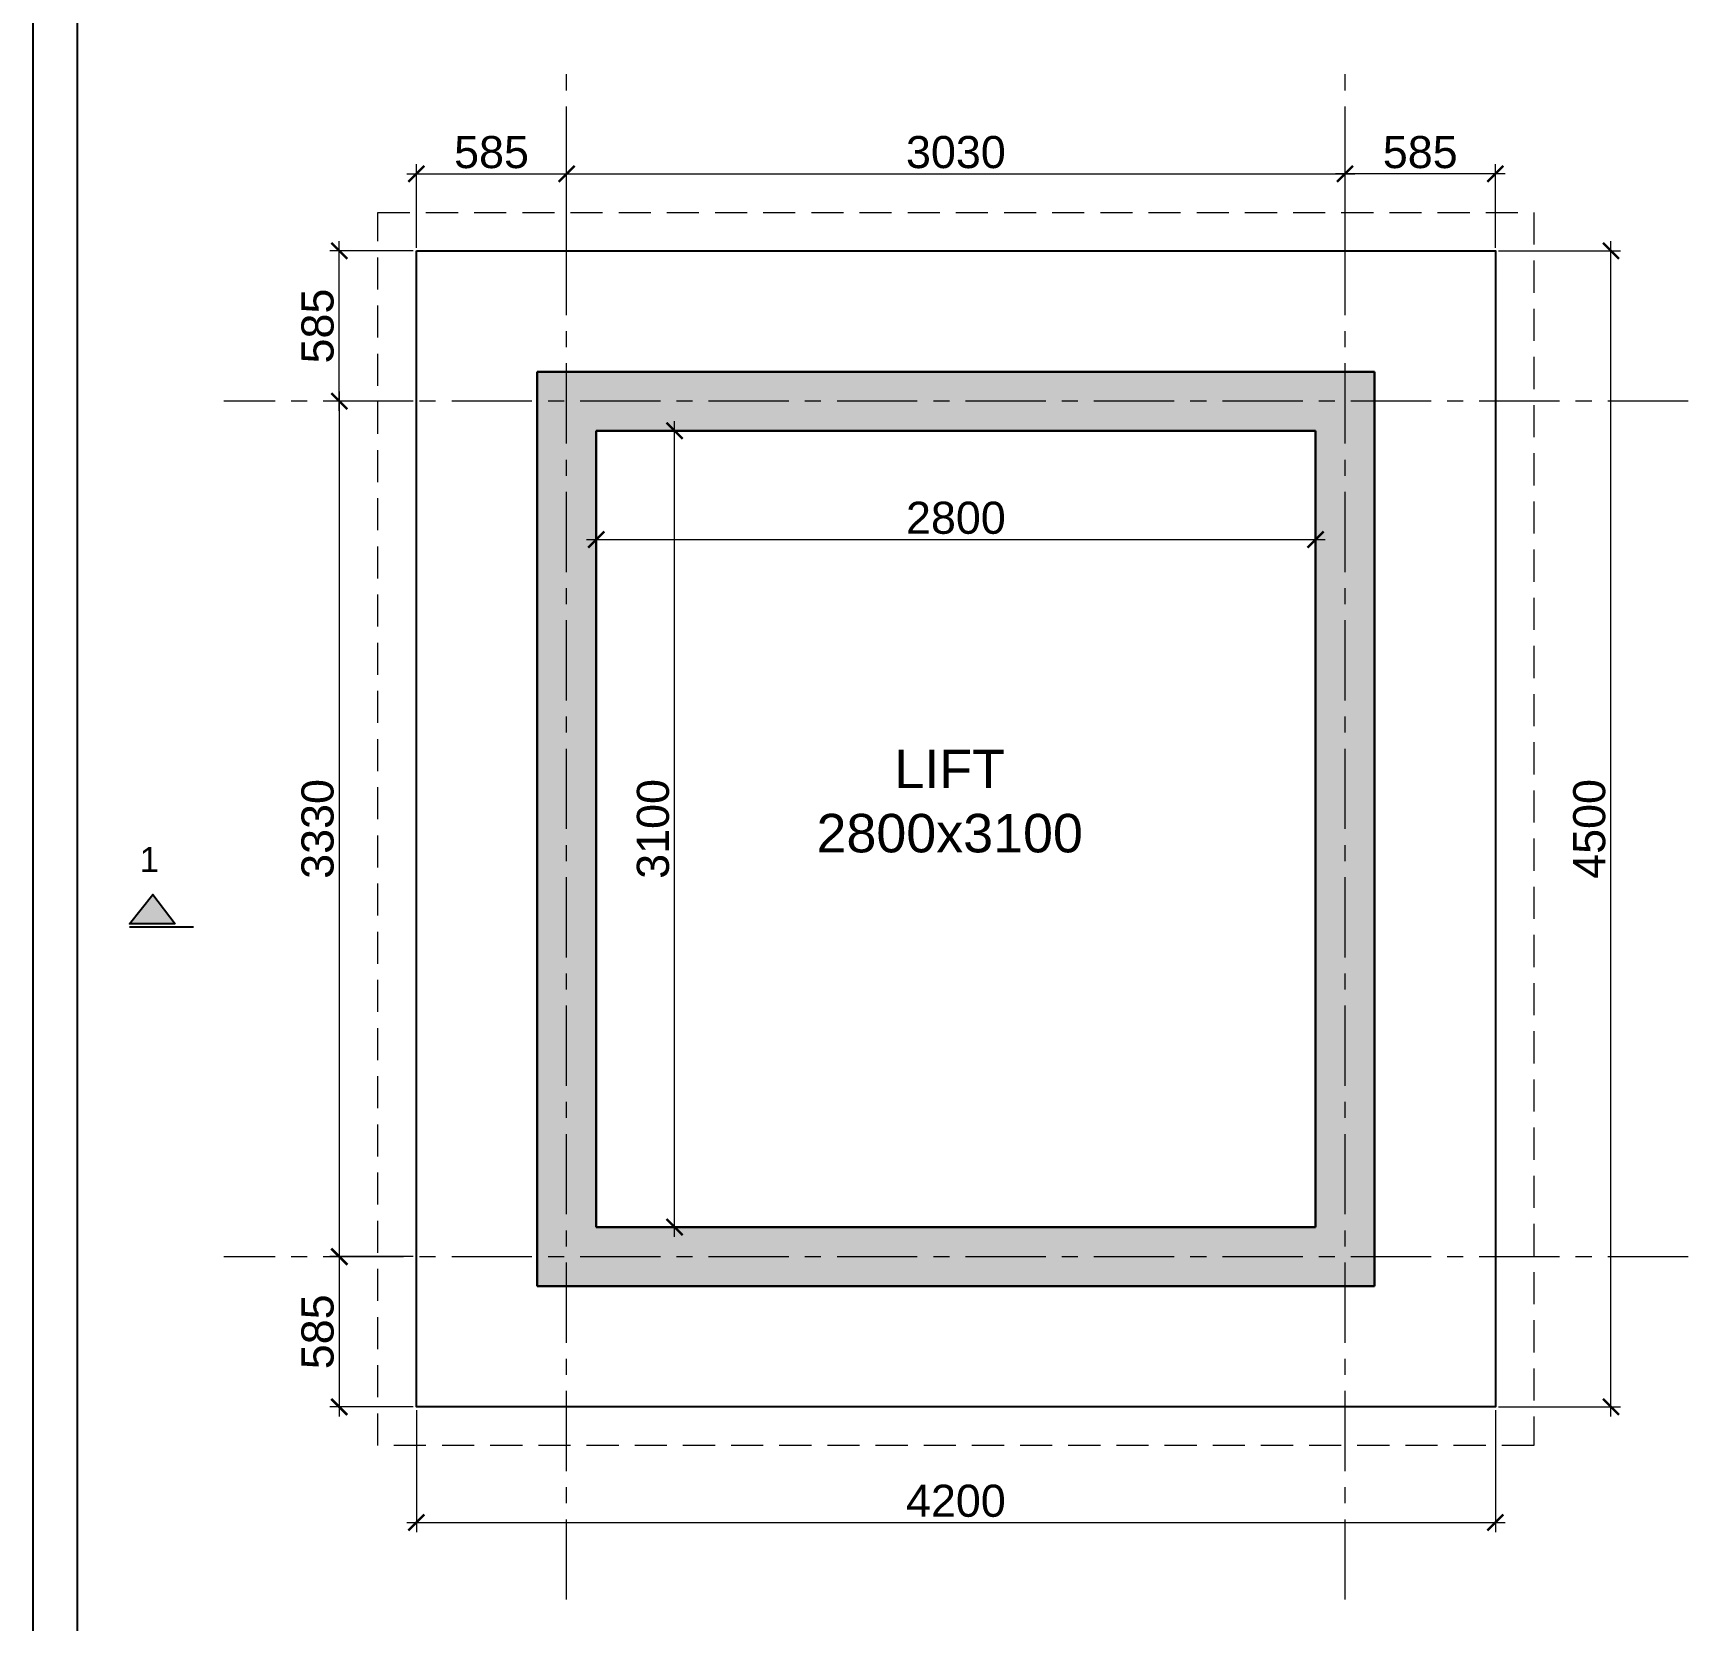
# Model space of a CAD drawing. Header units: millimetres. Extents: x 691602 to 741221, y -527859 to -492570.
# Drawn here: x 691602 to 704537, y -512637 to -500277 of the extents above; entities that cross this region are included whole.
import ezdxf

# ---------------------------------------------------------------- set-up
doc = ezdxf.new("R2010")
doc.units = ezdxf.units.MM
doc.header["$PDMODE"] = 3
doc.header["$PDSIZE"] = 100
doc.linetypes.add('CENTER', pattern=[2, 1.25, -0.25, 0.25, -0.25])
doc.linetypes.add('HIDDEN', pattern=[0.375, 0.25, -0.125])
for name, color, linetype, lineweight in [('CENTER LINE', 251, 'CENTER', 5), ('DIM FOOTING', 5, 'Continuous', 9), ('HATCH', 251, 'Continuous', 9), ('RETAINING WALL', 1, 'Continuous', 30), ('TEXT', 7, 'Continuous', 20)]:
    doc.layers.add(name, color=color, linetype=linetype, lineweight=lineweight)
for name, color, linetype in [('COL', 4, 'Continuous'), ('Columns', 7, 'Continuous'), ('comb foot', 3, 'Continuous'), ('TXT', 6, 'Continuous')]:
    doc.layers.add(name, color=color, linetype=linetype)
doc.styles.add('ARIAL', font='arial.ttf')
doc.dimstyles.new('FOOTING FOR CF SEC', dxfattribs={"dimtxt": 250, "dimasz": 125, "dimexe": 75, "dimexo": 25, "dimgap": 40, "dimtad": 1, "dimdec": 0, "dimzin": 0, "dimdsep": 46, "dimtxsty": 'ARIAL', "dimblk1": 'ARCHTICK', "dimblk2": 'ARCHTICK', "dimsah": 1, "dimcen": 0.09, "dimdle": 75, "dimclrd": 5, "dimclre": 5, "dimclrt": 6, "dimadec": 0, "dimazin": 0, "dimtfac": 1, "dimtdec": 0, "dimtix": 1, "dimtofl": 0, "dimtmove": 2, "dimatfit": 0, "dimfxl": 1, "dimtolj": 1, "dimtzin": 0, "dimlwd": -1, "dimlwe": -1, "dimarcsym": 0})

# ---------------------------------------------------------------- blocks, each defined once
blk = doc.blocks.new('_ArchTick')
at = {"color": 0, "linetype": 'ByBlock', "const_width": 0.15}
blk.add_lwpolyline([(-0.5, -0.5), (0.5, 0.5)], dxfattribs=at)
blk = doc.blocks.new('*D5')
at = {"layer": 'Defpoints', "color": 0, "ltscale": 2, "transparency": 16777216}
for p in [(696595, -503372), (696595, -503372), (696595, -509572)]:
    blk.add_point(p, dxfattribs=at)
at = {"layer": 'DIM FOOTING', "color": 5, "ltscale": 2, "transparency": 16777216}
for p, q in [((696595, -509647), (696595, -503297)), ((696620, -503372), (696670, -503372)), ((696620, -509572), (696670, -509572))]:
    blk.add_line(p, q, dxfattribs=at)
at = {"layer": 'DIM FOOTING', "color": 5, "ltscale": 2, "transparency": 16777216, "xscale": 125, "yscale": 125, "zscale": 125}
for p, rotation in [((696595, -503372), 90), ((696595, -509572), 270)]:
    blk.add_blockref('_ArchTick', p, dxfattribs=dict(at, rotation=rotation))
at = {"layer": 'DIM FOOTING', "color": 6, "ltscale": 2, "transparency": 16777216, "insert": (696428, -506472), "char_height": 250, "attachment_point": 5, "rotation": 90, "style": 'ARIAL'}
blk.add_mtext('\\A1;3100', dxfattribs=at)
blk = doc.blocks.new('*D6')
at = {"layer": 'Defpoints', "color": 0, "ltscale": 2, "transparency": 16777216}
for p in [(695985, -504219), (701585, -504219), (701585, -504219)]:
    blk.add_point(p, dxfattribs=at)
at = {"layer": 'DIM FOOTING', "color": 5, "ltscale": 2, "transparency": 16777216}
for p, q in [((695985, -504194), (695985, -504144)), ((701585, -504194), (701585, -504144)), ((695910, -504219), (701660, -504219))]:
    blk.add_line(p, q, dxfattribs=at)
at = {"layer": 'DIM FOOTING', "color": 5, "ltscale": 2, "transparency": 16777216, "xscale": 125, "yscale": 125, "zscale": 125, "rotation": 180}
blk.add_blockref('_ArchTick', (695985, -504219), dxfattribs=at)
at = {"layer": 'DIM FOOTING', "color": 5, "ltscale": 2, "transparency": 16777216, "xscale": 125, "yscale": 125, "zscale": 125}
blk.add_blockref('_ArchTick', (701585, -504219), dxfattribs=at)
at = {"layer": 'DIM FOOTING', "color": 6, "ltscale": 2, "transparency": 16777216, "insert": (698785, -504051), "char_height": 250, "attachment_point": 5, "style": 'ARIAL'}
blk.add_mtext('\\A1;2800', dxfattribs=at)
blk = doc.blocks.new('*D7')
at = {"layer": 'Defpoints', "color": 0, "ltscale": 2, "transparency": 16777216}
for p in [(702985, -501972), (703885, -501972), (702985, -510972)]:
    blk.add_point(p, dxfattribs=at)
at = {"layer": 'DIM FOOTING', "color": 5, "ltscale": 2, "transparency": 16777216}
for p, q in [((703010, -501972), (703960, -501972)), ((703885, -511047), (703885, -501897)), ((703010, -510972), (703960, -510972))]:
    blk.add_line(p, q, dxfattribs=at)
at = {"layer": 'DIM FOOTING', "color": 5, "ltscale": 2, "transparency": 16777216, "xscale": 125, "yscale": 125, "zscale": 125}
for p, rotation in [((703885, -501972), 90), ((703885, -510972), 270)]:
    blk.add_blockref('_ArchTick', p, dxfattribs=dict(at, rotation=rotation))
at = {"layer": 'DIM FOOTING', "color": 6, "ltscale": 2, "transparency": 16777216, "insert": (703717, -506472), "char_height": 250, "attachment_point": 5, "rotation": 90, "style": 'ARIAL'}
blk.add_mtext('\\A1;4500', dxfattribs=at)
blk = doc.blocks.new('*D8')
at = {"layer": 'Defpoints', "color": 0, "ltscale": 2, "transparency": 16777216}
for p in [(694585, -510972), (702985, -510972), (702985, -511872)]:
    blk.add_point(p, dxfattribs=at)
at = {"layer": 'DIM FOOTING', "color": 5, "ltscale": 2, "transparency": 16777216}
for p, q in [((694585, -510997), (694585, -511947)), ((702985, -510997), (702985, -511947)), ((694510, -511872), (703060, -511872))]:
    blk.add_line(p, q, dxfattribs=at)
at = {"layer": 'DIM FOOTING', "color": 5, "ltscale": 2, "transparency": 16777216, "xscale": 125, "yscale": 125, "zscale": 125, "rotation": 180}
blk.add_blockref('_ArchTick', (694585, -511872), dxfattribs=at)
at = {"layer": 'DIM FOOTING', "color": 5, "ltscale": 2, "transparency": 16777216, "xscale": 125, "yscale": 125, "zscale": 125}
blk.add_blockref('_ArchTick', (702985, -511872), dxfattribs=at)
at = {"layer": 'DIM FOOTING', "color": 6, "ltscale": 2, "transparency": 16777216, "insert": (698785, -511704), "char_height": 250, "attachment_point": 5, "style": 'ARIAL'}
blk.add_mtext('\\A1;4200', dxfattribs=at)
blk = doc.blocks.new('*D9')
at = {"layer": 'Defpoints', "color": 0, "ltscale": 2, "transparency": 16777216}
for p in [(693985, -501972), (694585, -501972), (694585, -503142)]:
    blk.add_point(p, dxfattribs=at)
at = {"layer": 'DIM FOOTING', "color": 5, "ltscale": 2, "transparency": 16777216}
for p, q in [((694560, -501972), (693910, -501972)), ((693985, -503217), (693985, -501897)), ((694560, -503142), (693910, -503142))]:
    blk.add_line(p, q, dxfattribs=at)
at = {"layer": 'DIM FOOTING', "color": 5, "ltscale": 2, "transparency": 16777216, "xscale": 125, "yscale": 125, "zscale": 125}
for p, rotation in [((693985, -501972), 90), ((693985, -503142), 270)]:
    blk.add_blockref('_ArchTick', p, dxfattribs=dict(at, rotation=rotation))
at = {"layer": 'DIM FOOTING', "color": 6, "ltscale": 2, "transparency": 16777216, "insert": (693817, -502557), "char_height": 250, "attachment_point": 5, "rotation": 90, "style": 'ARIAL'}
blk.add_mtext('\\A1;585', dxfattribs=at)
blk = doc.blocks.new('*D10')
at = {"layer": 'Defpoints', "color": 0, "ltscale": 2, "transparency": 16777216}
for p in [(694585, -509802), (693985, -510972), (694585, -510972)]:
    blk.add_point(p, dxfattribs=at)
at = {"layer": 'DIM FOOTING', "color": 5, "ltscale": 2, "transparency": 16777216}
for p, q in [((693985, -509727), (693985, -511047)), ((694560, -509802), (693910, -509802)), ((694560, -510972), (693910, -510972))]:
    blk.add_line(p, q, dxfattribs=at)
at = {"layer": 'DIM FOOTING', "color": 5, "ltscale": 2, "transparency": 16777216, "xscale": 125, "yscale": 125, "zscale": 125}
for p, rotation in [((693985, -509802), 90), ((693985, -510972), 270)]:
    blk.add_blockref('_ArchTick', p, dxfattribs=dict(at, rotation=rotation))
at = {"layer": 'DIM FOOTING', "color": 6, "ltscale": 2, "transparency": 16777216, "insert": (693817, -510387), "char_height": 250, "attachment_point": 5, "rotation": 90, "style": 'ARIAL'}
blk.add_mtext('\\A1;585', dxfattribs=at)
blk = doc.blocks.new('*D11')
at = {"layer": 'Defpoints', "color": 0, "ltscale": 2, "transparency": 16777216}
for p in [(694585, -503142), (693985, -509802), (694585, -509802)]:
    blk.add_point(p, dxfattribs=at)
at = {"layer": 'DIM FOOTING', "color": 5, "ltscale": 2, "transparency": 16777216}
for p, q in [((694560, -503142), (693910, -503142)), ((693985, -503067), (693985, -509877)), ((694560, -509802), (693910, -509802))]:
    blk.add_line(p, q, dxfattribs=at)
at = {"layer": 'DIM FOOTING', "color": 5, "ltscale": 2, "transparency": 16777216, "xscale": 125, "yscale": 125, "zscale": 125}
for p, rotation in [((693985, -503142), 90), ((693985, -509802), 270)]:
    blk.add_blockref('_ArchTick', p, dxfattribs=dict(at, rotation=rotation))
at = {"layer": 'DIM FOOTING', "color": 6, "ltscale": 2, "transparency": 16777216, "insert": (693817, -506472), "char_height": 250, "attachment_point": 5, "rotation": 90, "style": 'ARIAL'}
blk.add_mtext('\\A1;3330', dxfattribs=at)
blk = doc.blocks.new('*D12')
at = {"layer": 'Defpoints', "color": 0, "ltscale": 2, "transparency": 16777216}
for p in [(701815, -501372), (701815, -501972), (702985, -501972)]:
    blk.add_point(p, dxfattribs=at)
at = {"layer": 'DIM FOOTING', "color": 5, "ltscale": 2, "transparency": 16777216}
for p, q in [((701815, -501947), (701815, -501297)), ((702985, -501947), (702985, -501297)), ((703060, -501372), (701740, -501372))]:
    blk.add_line(p, q, dxfattribs=at)
at = {"layer": 'DIM FOOTING', "color": 5, "ltscale": 2, "transparency": 16777216, "xscale": 125, "yscale": 125, "zscale": 125, "rotation": 180}
blk.add_blockref('_ArchTick', (701815, -501372), dxfattribs=at)
at = {"layer": 'DIM FOOTING', "color": 5, "ltscale": 2, "transparency": 16777216, "xscale": 125, "yscale": 125, "zscale": 125}
blk.add_blockref('_ArchTick', (702985, -501372), dxfattribs=at)
at = {"layer": 'DIM FOOTING', "color": 6, "ltscale": 2, "transparency": 16777216, "insert": (702400, -501204), "char_height": 250, "attachment_point": 5, "style": 'ARIAL'}
blk.add_mtext('\\A1;585', dxfattribs=at)
blk = doc.blocks.new('*D13')
at = {"layer": 'Defpoints', "color": 0, "ltscale": 2, "transparency": 16777216}
for p in [(701815, -501372), (695755, -501972), (701815, -501972)]:
    blk.add_point(p, dxfattribs=at)
at = {"layer": 'DIM FOOTING', "color": 5, "ltscale": 2, "transparency": 16777216}
for p, q in [((695755, -501947), (695755, -501297)), ((701815, -501947), (701815, -501297)), ((695680, -501372), (701890, -501372))]:
    blk.add_line(p, q, dxfattribs=at)
at = {"layer": 'DIM FOOTING', "color": 5, "ltscale": 2, "transparency": 16777216, "xscale": 125, "yscale": 125, "zscale": 125, "rotation": 180}
blk.add_blockref('_ArchTick', (695755, -501372), dxfattribs=at)
at = {"layer": 'DIM FOOTING', "color": 5, "ltscale": 2, "transparency": 16777216, "xscale": 125, "yscale": 125, "zscale": 125}
blk.add_blockref('_ArchTick', (701815, -501372), dxfattribs=at)
at = {"layer": 'DIM FOOTING', "color": 6, "ltscale": 2, "transparency": 16777216, "insert": (698785, -501204), "char_height": 250, "attachment_point": 5, "style": 'ARIAL'}
blk.add_mtext('\\A1;3030', dxfattribs=at)
blk = doc.blocks.new('*D14')
at = {"layer": 'Defpoints', "color": 0, "ltscale": 2, "transparency": 16777216}
for p in [(695755, -501372), (694585, -501972), (695755, -501972)]:
    blk.add_point(p, dxfattribs=at)
at = {"layer": 'DIM FOOTING', "color": 5, "ltscale": 2, "transparency": 16777216}
for p, q in [((694585, -501947), (694585, -501297)), ((695755, -501947), (695755, -501297)), ((694510, -501372), (695830, -501372))]:
    blk.add_line(p, q, dxfattribs=at)
at = {"layer": 'DIM FOOTING', "color": 5, "ltscale": 2, "transparency": 16777216, "xscale": 125, "yscale": 125, "zscale": 125, "rotation": 180}
blk.add_blockref('_ArchTick', (694585, -501372), dxfattribs=at)
at = {"layer": 'DIM FOOTING', "color": 5, "ltscale": 2, "transparency": 16777216, "xscale": 125, "yscale": 125, "zscale": 125}
blk.add_blockref('_ArchTick', (695755, -501372), dxfattribs=at)
at = {"layer": 'DIM FOOTING', "color": 6, "ltscale": 2, "transparency": 16777216, "insert": (695170, -501204), "char_height": 250, "attachment_point": 5, "style": 'ARIAL'}
blk.add_mtext('\\A1;585', dxfattribs=at)

msp = doc.modelspace()

# ---------------------------------------------------------------- hatches: boundary and pattern name
at = {"layer": 'HATCH'}
msp.add_hatch(color=256, dxfattribs=at).paths.add_polyline_path([(692352.5, -507210.3), (692707.1, -507210.3), (692533.4, -506983.5)])
at = {"layer": 'RETAINING WALL'}
h = msp.add_hatch(dxfattribs=at)
h.set_pattern_fill('AR-CONC', color=256, scale=2)
h.paths.add_polyline_path([(695524.9, -502912.1), (695524.9, -510032.1), (702044.9, -510032.1), (702044.9, -502912.1)])
h.paths.add_polyline_path([(701584.9, -503372.1), (701584.9, -509572.1), (695984.9, -509572.1), (695984.9, -503372.1)], flags=16)

# ---------------------------------------------------------------- linework, layer by layer
at = {"layer": 'CENTER LINE', "ltscale": 500}
for p, q in [((695754.9, -512472.1), (695754.9, -500472.1)), ((701814.9, -512472.1), (701814.9, -500472.1)), ((704484.9, -503142.1), (693084.9, -503142.1)), ((704484.9, -509802.1), (693084.9, -509802.1))]:
    msp.add_line(p, q, dxfattribs=at)
at = {"layer": 'COL', "elevation": 0}
msp.add_lwpolyline([(692707.1, -507210.3), (692352.5, -507210.3), (692533.4, -506983.5)], close=True, dxfattribs=at)
msp.add_lwpolyline([(692849.2, -507237.3), (692352.5, -507237.3)], dxfattribs=at)
at = {"layer": 'Columns'}
for points in [[(741221.4, -492570.4), (741221.4, -527859.1), (691602.3, -527859.1), (691602.3, -492570.4)], [(740875.5, -492916.3), (740875.5, -527513.1), (691948.2, -527513.1), (691948.2, -492916.3)]]:
    msp.add_lwpolyline(points, close=True, dxfattribs=at)
at = {"layer": 'comb foot', "elevation": 0}
msp.add_lwpolyline([(694584.9, -501972.1), (702984.9, -501972.1), (702984.9, -510972.1), (694584.9, -510972.1)], close=True, dxfattribs=at)
at = {"layer": 'HATCH', "linetype": 'HIDDEN', "ltscale": 1000, "elevation": 0}
msp.add_lwpolyline([(694284.9, -501672.1), (703284.9, -501672.1), (703284.9, -511272.1), (694284.9, -511272.1)], close=True, dxfattribs=at)
at = {"layer": 'RETAINING WALL'}
for p, q in [((702044.9, -502912.1), (695524.9, -502912.1)), ((695524.9, -510032.1), (695524.9, -502912.1)), ((702044.9, -510032.1), (702044.9, -502912.1)), ((695984.9, -509572.1), (695984.9, -503372.1)), ((701584.9, -503372.1), (695984.9, -503372.1)), ((701584.9, -509572.1), (701584.9, -503372.1)), ((701584.9, -509572.1), (695984.9, -509572.1)), ((702044.9, -510032.1), (695524.9, -510032.1))]:
    msp.add_line(p, q, dxfattribs=at)

# ---------------------------------------------------------------- texts
at = {"layer": 'TEXT', "ltscale": 10, "insert": (697708.3, -505854.5), "char_height": 300, "width": 2057.161, "attachment_point": 1, "style": 'ARIAL'}
msp.add_mtext('\\pxqc;LIFT \\P2800x3100', dxfattribs=at)
at = {"layer": 'TXT', "color": 6, "style": 'ARIAL'}
msp.add_text('1', height=194.1, dxfattribs=at).set_placement((692430.6, -506806.6))

# ---------------------------------------------------------------- dimensions: what is measured, and where the dimension line sits
at = {"layer": 'DIM FOOTING', "ltscale": 2}
for base, p1, p2, picture, middle in [((695754.9, -501372.1), (694584.9, -501972.1), (695754.9, -501972.1), '*D14', (695169.9, -501204.5)), ((701814.9, -501372.1), (695754.9, -501972.1), (701814.9, -501972.1), '*D13', (698784.9, -501204.4)), ((701584.9, -504218.7), (695984.9, -504218.7), (701584.9, -504218.7), '*D6', (698784.9, -504051.1)), ((702984.9, -511872.1), (694584.9, -510972.1), (702984.9, -510972.1), '*D8', (698784.9, -511704.5))]:
    dim = msp.add_linear_dim(base=base, p1=p1, p2=p2, dimstyle='FOOTING FOR CF SEC', override={"dimlfac": 0.5}, dxfattribs=at)
    dim.commit()
    dim.dimension.update_dxf_attribs({"geometry": picture, "text_midpoint": middle})
for base, p1, p2, angle, picture, middle in [((701814.9, -501372.1), (702984.9, -501972.1), (701814.9, -501972.1), 180, '*D12', (702399.9, -501204.5)), ((693984.9, -501972.1), (694584.9, -503142.1), (694584.9, -501972.1), 90, '*D9', (693817.3, -502557.1)), ((703884.9, -501972.1), (702984.9, -510972.1), (702984.9, -501972.1), 270, '*D7', (703717.3, -506472.1)), ((693984.9, -509802.1), (694584.9, -503142.1), (694584.9, -509802.1), 270, '*D11', (693817.2, -506472.1)), ((696595.5, -503372.1), (696595.5, -509572.1), (696595.5, -503372.1), 90, '*D5', (696427.7, -506472.1)), ((693984.9, -510972.1), (694584.9, -509802.1), (694584.9, -510972.1), 270, '*D10', (693817.3, -510387.1))]:
    dim = msp.add_linear_dim(base=base, p1=p1, p2=p2, angle=angle, dimstyle='FOOTING FOR CF SEC', override={"dimlfac": 0.5}, dxfattribs=at)
    dim.commit()
    dim.dimension.update_dxf_attribs({"geometry": picture, "text_midpoint": middle})

doc.saveas('drawing.dxf')
